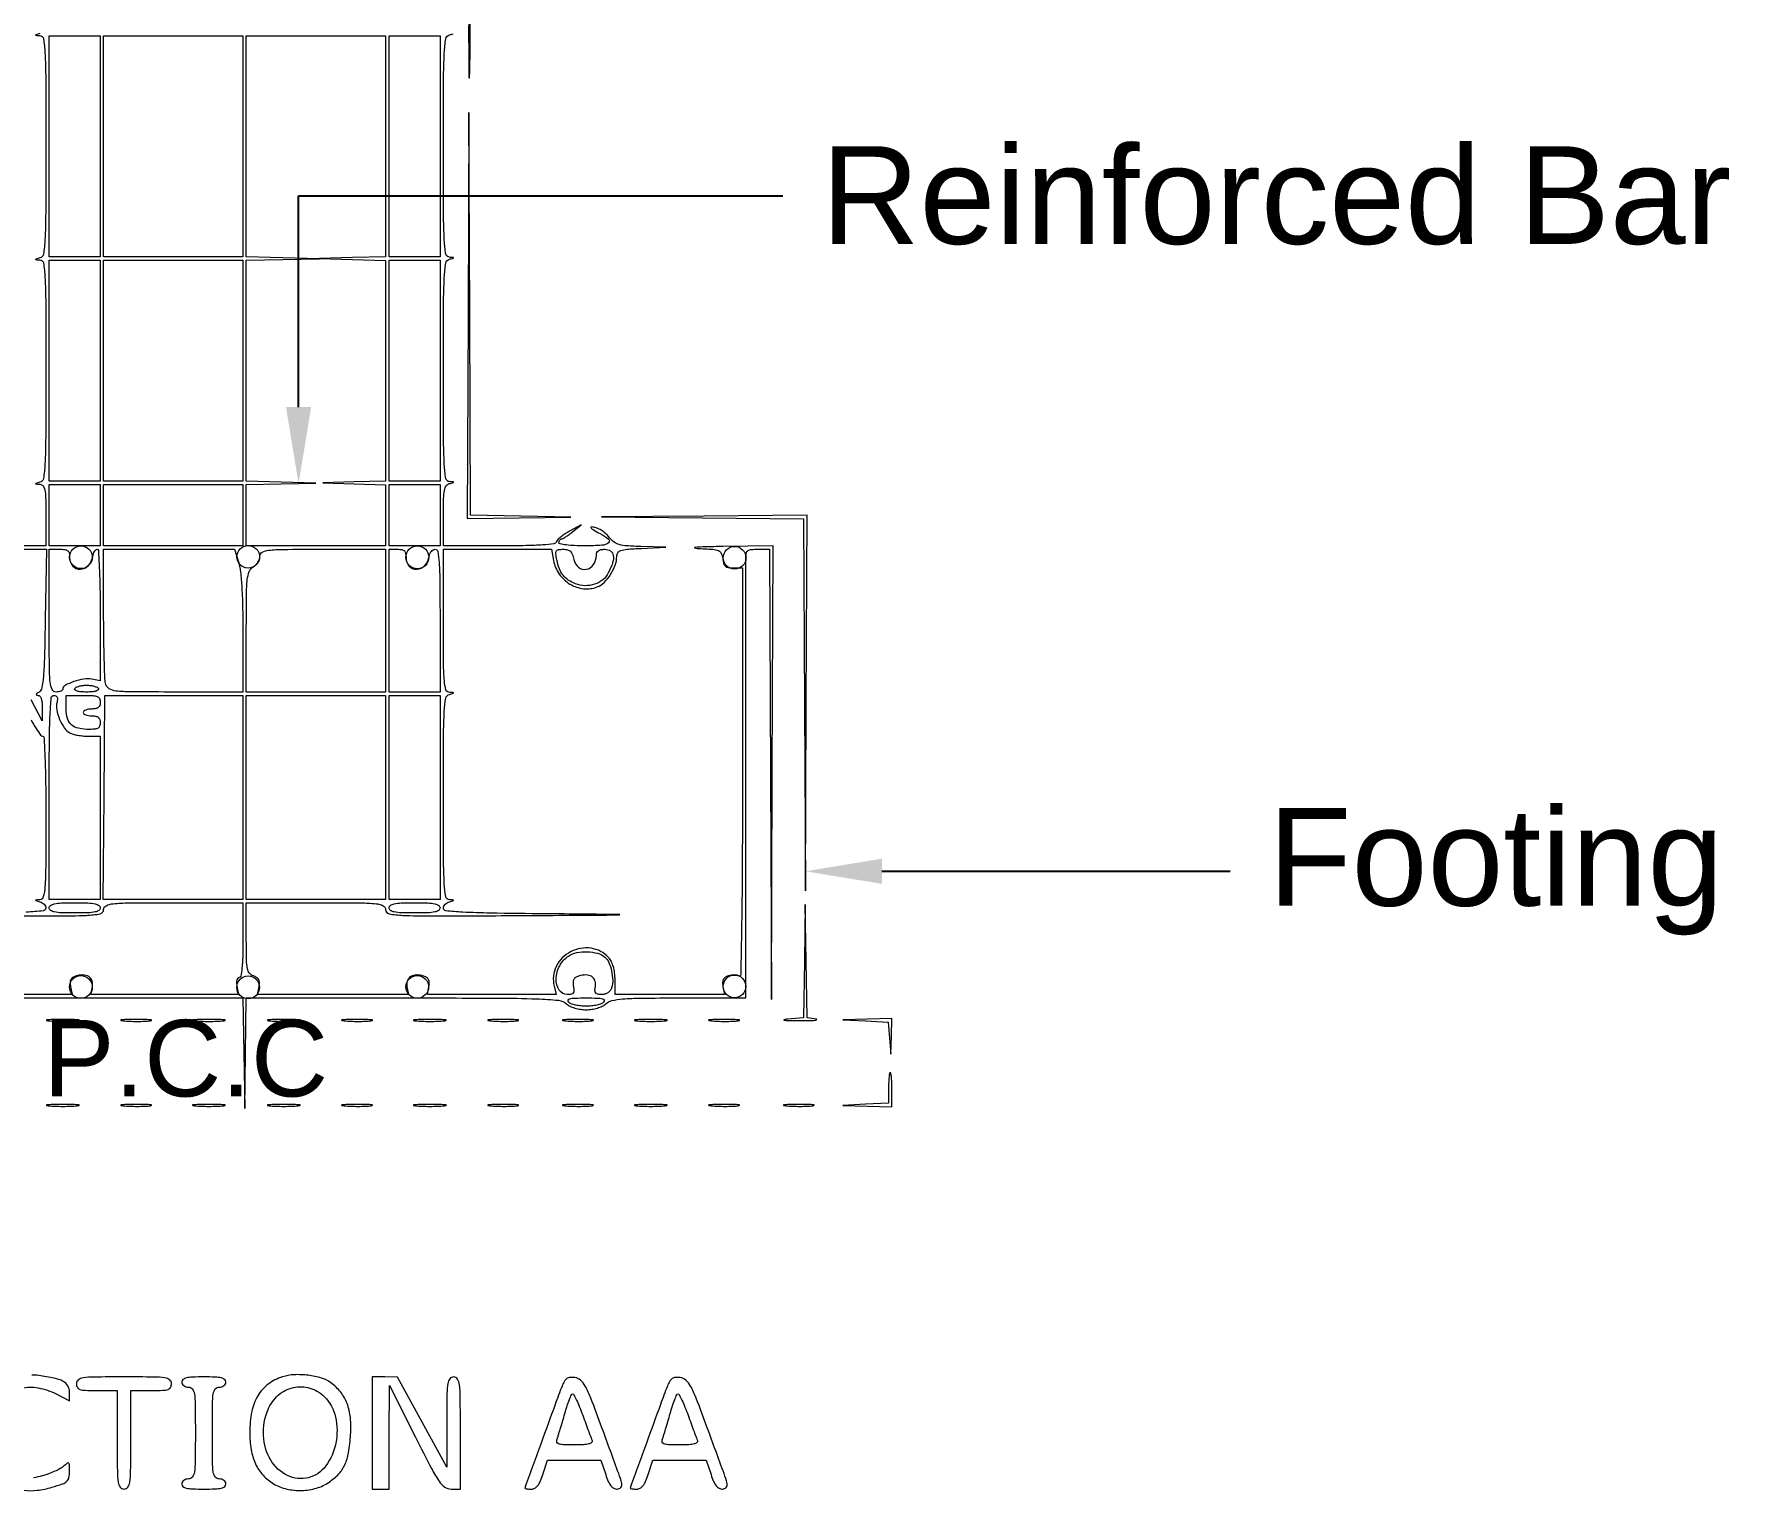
# Model space of a CAD drawing. Header units: metres. Extents: x 1521 to 1862, y -130 to 121.
# Drawn here: x 1571.151 to 1575.666, y -60.747 to -56.908 of the extents above; entities that cross this region are included whole.
import ezdxf
from ezdxf import colors
from ezdxf.entities.mleader import LeaderData, LeaderLine
from ezdxf.math import Vec2, Vec3

# ---------------------------------------------------------------- set-up
doc = ezdxf.new("R2010")
doc.units = ezdxf.units.M
doc.header["$MEASUREMENT"] = 0
doc.layers.add('A-WALL', color=250, linetype='Continuous', lineweight=30)
doc.styles.get("Standard").update_dxf_attribs({"font": 'arial.ttf'})

msp = doc.modelspace()

# ---------------------------------------------------------------- linework, layer by layer
at = {"layer": 'A-WALL', "lineweight": 5, "ltscale": 5}
for points in [[(1571.02894, -59.44826), (1571.70072, -59.44826), (1571.70342, -59.59386), (1571.70612, -59.73946), (1571.70812, -59.59386), (1571.71013, -59.44826), (1572.12382, -59.44826, -0.000802), (1572.37246, -59.44865, -0.008175), (1572.47559, -59.45067, -0.014684), (1572.53358, -59.45446, -0.161616), (1572.55462, -59.46373, 0.07239), (1572.56381, -59.4699, 0.038678), (1572.57659, -59.47485, 0.03625), (1572.59123, -59.47811, 0.036751), (1572.60613, -59.47921, 0.036751), (1572.62102, -59.47811, 0.03625), (1572.63566, -59.47485, 0.038678), (1572.64844, -59.4699, 0.07239), (1572.65764, -59.46373, -0.127876), (1572.67385, -59.45527, -0.036767), (1572.70205, -59.45091, -0.017536), (1572.75042, -59.44874, -0.002421), (1572.85112, -59.44826), (1573.0275, -59.44826), (1573.02724, -58.87706, -0.000022), (1573.02716, -58.65664, -0.000035), (1573.0271, -58.46772, -0.000007), (1573.02707, -58.3015, -0.001633), (1573.02712, -58.2857, -0.066191), (1573.02859, -58.27514, -0.184465), (1573.03295, -58.26923, -0.12114), (1573.04156, -58.26628, -0.022053), (1573.05854, -58.26554), (1573.08984, -58.26554), (1573.09221, -58.85914), (1573.09458, -59.45274), (1573.09675, -58.85466), (1573.09893, -58.25658), (1572.96677, -58.25836, 0.00251), (1572.91935, -58.25923, 0.012028), (1572.89235, -58.26052, 0.813543), (1572.89216, -58.26188, 0.072725), (1572.89901, -58.26322, -0.006166), (1572.94004, -58.26569, -0.078643), (1572.95501, -58.26918, -0.195799), (1572.96239, -58.27639, -0.074173), (1572.96621, -58.29056, 0.042268), (1572.96874, -58.30312, 0.143544), (1572.9732, -58.31009, 0.142388), (1572.98074, -58.31358, 0.041345), (1572.99365, -58.31446), (1573.01829, -58.31411), (1573.01829, -58.85483, -0.001067), (1573.01777, -59.09464, -0.003156), (1573.01603, -59.25932, -0.000684), (1573.01369, -59.38754, -0.580805), (1573.00925, -59.38997, 0.102861), (1573.00447, -59.38823, 0.039093), (1572.99736, -59.38776, 0.036658), (1572.98932, -59.38846, 0.037029), (1572.98149, -59.39032, 0.062681), (1572.97283, -59.39432, 0.131833), (1572.96781, -59.39969, 0.121266), (1572.96592, -59.40719, 0.048773), (1572.96689, -59.41778), (1572.971, -59.4393), (1572.82664, -59.4393), (1572.68229, -59.4393), (1572.68229, -59.39992, 0.028908), (1572.68123, -59.38161, 0.041972), (1572.67802, -59.36576, 0.048028), (1572.67272, -59.35246, 0.065144), (1572.66538, -59.34185, 0.17508), (1572.61906, -59.31723, 0.157171), (1572.56528, -59.32646, 0.158683), (1572.52735, -59.36523, 0.178245), (1572.52181, -59.4169), (1572.52743, -59.4393), (1572.35746, -59.4393), (1572.18749, -59.4393), (1572.1916, -59.41778, 0.04792), (1572.19258, -59.40737, 0.114853), (1572.19081, -59.39988, 0.130559), (1572.18611, -59.39452, 0.071147), (1572.17818, -59.39069, 0.076905), (1572.1588, -59.38769, 0.139213), (1572.14347, -59.39204, 0.172794), (1572.13479, -59.40287, 0.131317), (1572.13368, -59.41816), (1572.13772, -59.4393), (1571.93861, -59.4393), (1571.73949, -59.4393), (1571.7436, -59.41778, 0.048835), (1571.74457, -59.40718, 0.121682), (1571.74267, -59.39968, 0.131879), (1571.73763, -59.3943, 0.062161), (1571.72892, -59.39029, -0.146744), (1571.71856, -59.38322, -0.12409), (1571.71296, -59.37114, -0.042654), (1571.71059, -59.34789, -0.004074), (1571.71013, -59.29085), (1571.71013, -59.19738), (1571.89381, -59.19738, -0.001501), (1572.01155, -59.19773, -0.022816), (1572.05229, -59.19983, -0.086689), (1572.07098, -59.20501, -0.289626), (1572.07749, -59.2153, 0.359466), (1572.08657, -59.2263, 0.036251), (1572.12286, -59.2306, 0.012191), (1572.19716, -59.23217, 0.000705), (1572.42469, -59.23111, 0.000037), (1572.67584, -59.22957, 0.013568), (1572.69425, -59.22896, 0.96558), (1572.69424, -59.22832, 0.000078), (1572.50085, -59.2265, -0.001504), (1572.35346, -59.22469, -0.010151), (1572.28048, -59.2221, -0.011564), (1572.23636, -59.2186, -0.384609), (1572.22981, -59.21134, -0.113049), (1572.23098, -59.2062, -0.075683), (1572.23441, -59.2012, -0.070021), (1572.23949, -59.19711, -0.070898), (1572.24549, -59.19459, 0.001923), (1572.25602, -59.19179, 0.339035), (1572.25669, -59.19093, 0.392517), (1572.256, -59.1902, 0.002113), (1572.24549, -59.18945, -0.343642), (1572.23618, -59.18115, -0.030616), (1572.23219, -59.14788, -0.013402), (1572.23018, -59.08403, -0.001145), (1572.22981, -58.92027, -0.001184), (1572.23019, -58.75749, -0.0132), (1572.23221, -58.69263, -0.028718), (1572.23619, -58.65813, -0.293739), (1572.24549, -58.64803, 0.001923), (1572.25602, -58.64523, 0.339035), (1572.25669, -58.64437, 0.392517), (1572.256, -58.64364, 0.002113), (1572.24549, -58.64289, -0.313949), (1572.23656, -58.63575, -0.051321), (1572.23224, -58.61275, -0.018938), (1572.2302, -58.56714, -0.001736), (1572.22981, -58.4537), (1572.22981, -58.26554), (1572.37217, -58.26554), (1572.51453, -58.26554), (1572.52015, -58.29546, 0.10667), (1572.53503, -58.33087, 0.104541), (1572.56328, -58.35729, 0.107745), (1572.59905, -58.3695, 0.119976), (1572.63517, -58.36498, 0.104137), (1572.65348, -58.35322, 0.05592), (1572.67045, -58.33226, 0.055134), (1572.68268, -58.30751, 0.087387), (1572.68677, -58.28429, -0.149589), (1572.68973, -58.27462, -0.167355), (1572.69749, -58.26878, -0.05976), (1572.71392, -58.26554, -0.006813), (1572.75173, -58.26323), (1572.81669, -58.26014), (1572.75077, -58.25836, -0.009601), (1572.71338, -58.25663, -0.051758), (1572.69334, -58.25321, -0.090272), (1572.67992, -58.24669, -0.068083), (1572.66811, -58.23528, 0.037789), (1572.6603, -58.22676, 0.029951), (1572.65069, -58.21877, 0.030814), (1572.64083, -58.21242, 0.063694), (1572.63234, -58.209, 0.034644), (1572.62044, -58.20676, 0.652089), (1572.61901, -58.20919, 0.110374), (1572.62522, -58.21471, 0.010421), (1572.64334, -58.22431, -0.05337), (1572.66546, -58.23857, -0.481473), (1572.6654, -58.24855, -0.152967), (1572.64793, -58.2552, -0.015053), (1572.60239, -58.25658, -0.011361), (1572.57538, -58.25596, -0.021421), (1572.55367, -58.25404, -0.018249), (1572.53744, -58.25129, -0.355622), (1572.53445, -58.24762, -0.073041), (1572.53495, -58.24418, -0.085541), (1572.53642, -58.24123, -0.097289), (1572.5386, -58.23922, -0.130799), (1572.54117, -58.23846, 0.120972), (1572.54498, -58.2374, 0.014718), (1572.55249, -58.23289, 0.016764), (1572.56122, -58.22688, 0.013095), (1572.57029, -58.21979), (1572.59269, -58.20132), (1572.56257, -58.21775, 0.020489), (1572.55071, -58.22486, 0.023288), (1572.53999, -58.23264, 0.023328), (1572.5316, -58.24002, 0.106834), (1572.52801, -58.24538, -0.270192), (1572.52079, -58.25104, -0.015993), (1572.49205, -58.2541, -0.014756), (1572.44819, -58.25604, -0.003715), (1572.37669, -58.25658), (1572.22981, -58.25658), (1572.22981, -58.17659, -0.00584), (1572.23033, -58.13193, -0.040274), (1572.2326, -58.11013, -0.098998), (1572.23731, -58.09839, -0.186134), (1572.24549, -58.09251, 0.001923), (1572.25602, -58.08971, 0.339035), (1572.25669, -58.08885, 0.392517), (1572.256, -58.08812, 0.002113), (1572.24549, -58.08737, -0.348982), (1572.23609, -58.07883, -0.026959), (1572.23217, -58.0426, -0.012386), (1572.23018, -57.97364, -0.001045), (1572.22981, -57.79579, -0.001078), (1572.23019, -57.61892, -0.012215), (1572.2322, -57.54896, -0.025477), (1572.23611, -57.51152, -0.298449), (1572.24549, -57.50115, 0.001923), (1572.25602, -57.49835, 0.339035), (1572.25669, -57.49749, 0.392517), (1572.256, -57.49676, 0.002113), (1572.24549, -57.49601, -0.348982), (1572.23609, -57.48747, -0.026959), (1572.23217, -57.45124, -0.012386), (1572.23018, -57.38228, -0.001045), (1572.22981, -57.20443, -0.001078), (1572.23019, -57.02756, -0.012215), (1572.2322, -56.9576, -0.025477), (1572.23611, -56.92016, -0.298449), (1572.24549, -56.90979, 0.002274), (1572.25569, -56.90708, 0.324198)], [(1571.16581, -56.9064, 0.001923), (1571.15527, -56.9092, 0.339035), (1571.15461, -56.91006, 0.392517), (1571.15529, -56.91079, 0.002113), (1571.16581, -56.91154, -0.348982), (1571.1752, -56.92008, -0.026959), (1571.17912, -56.95631, -0.012386), (1571.18111, -57.02527, -0.001045), (1571.18149, -57.20312, -0.001078), (1571.1811, -57.37999, -0.012215), (1571.17909, -57.44995, -0.025477), (1571.17518, -57.48739, -0.298449), (1571.16581, -57.49776, 0.001923), (1571.15527, -57.50056, 0.339035), (1571.15461, -57.50142, 0.392517), (1571.15529, -57.50215, 0.002113), (1571.16581, -57.5029, -0.348982), (1571.1752, -57.51144, -0.026959), (1571.17912, -57.54767, -0.012386), (1571.18111, -57.61663, -0.001045), (1571.18149, -57.79448, -0.001078), (1571.1811, -57.97135, -0.012215), (1571.17909, -58.04131, -0.025477), (1571.17518, -58.07875, -0.298449), (1571.16581, -58.08912, 0.001923), (1571.15527, -58.09192, 0.339035), (1571.15461, -58.09278, 0.392517), (1571.15529, -58.09351, 0.002113), (1571.16581, -58.09426, -0.212628), (1571.17402, -58.09859, -0.119796), (1571.17878, -58.10902, -0.042179), (1571.181, -58.13003, -0.005262), (1571.18149, -58.17594), (1571.18149, -58.25658), (1570.74245, -58.25658)], [(1571.02087, -58.26554), (1571.18281, -58.26554), (1571.17991, -58.44955, -0.002509), (1571.17785, -58.54827, -0.014722), (1571.17499, -58.60004, -0.022686), (1571.17093, -58.6311, -0.211139), (1571.16357, -58.64206, 0.02109), (1571.15802, -58.6459, 0.168873), (1571.15631, -58.64844, 0.4086), (1571.15726, -58.65009, 0.065386), (1571.16133, -58.65068, -0.230652), (1571.16597, -58.65301, -0.08664), (1571.16942, -58.65966, -0.055716), (1571.17151, -58.67022, -0.024874), (1571.17199, -58.68442), (1571.17145, -58.71802), (1571.14319, -58.66202, 0.01245)], [(1571.14253, -58.71551, 0.014503), (1571.15595, -58.73794, 0.008884), (1571.16782, -58.75581, 0.246536), (1571.17263, -58.75834, -0.39909), (1571.17669, -58.76219, -0.002693), (1571.17915, -58.81499, -0.007288), (1571.18094, -58.88221, -0.002997), (1571.18149, -58.97338, -0.00148), (1571.1811, -59.10373, -0.016631), (1571.17907, -59.15547, -0.042637), (1571.17488, -59.18186, -0.326326), (1571.16581, -59.18945, 0.002113), (1571.15529, -59.1902, 0.392517), (1571.15461, -59.19093, 0.339035), (1571.15527, -59.19179, 0.001923), (1571.16581, -59.19459, -0.070909), (1571.1718, -59.19711, -0.070025), (1571.17688, -59.2012, -0.075684), (1571.18031, -59.2062, -0.113034), (1571.18149, -59.21134, -0.385233), (1571.1749, -59.21862, -0.011248), (1571.13003, -59.2221, -0.009992)], [(1570.98213, -59.23111, 0.000695), (1571.21265, -59.23217, 0.012037), (1571.28787, -59.2306, 0.03551), (1571.32468, -59.22631, 0.360468), (1571.33381, -59.2153, -0.289626), (1571.34031, -59.20501, -0.086689), (1571.35901, -59.19983, -0.022816), (1571.39974, -59.19773, -0.001501), (1571.51749, -59.19738), (1571.70117, -59.19738), (1571.70117, -59.29594, -0.006338), (1571.70061, -59.34007, -0.018954), (1571.6987, -59.37019, -0.019555), (1571.69581, -59.39061, -0.362601), (1571.69116, -59.3945, 0.222095), (1571.68753, -59.39619, 0.112088), (1571.68517, -59.40079, 0.072403), (1571.68441, -59.40795, 0.037491), (1571.68544, -59.4169), (1571.68972, -59.4393), (1571.49509, -59.4393), (1571.30045, -59.4393), (1571.30449, -59.41816, 0.131317), (1571.30338, -59.40287, 0.172794), (1571.2947, -59.39204, 0.139213), (1571.27937, -59.38769, 0.076905), (1571.25999, -59.39069, 0.071147), (1571.25206, -59.39452, 0.130559), (1571.24736, -59.39988, 0.114853), (1571.2456, -59.40737, 0.04792), (1571.24657, -59.41778), (1571.25068, -59.4393), (1571.05157, -59.4393)], [(1571.11704, -60.47694, -0.103332), (1571.16127, -60.47601, -0.071847), (1571.20872, -60.49217), (1571.24421, -60.51027), (1571.24421, -60.48747, 0.135802), (1571.23961, -60.47088, 0.134822), (1571.22714, -60.45895, 0.073193), (1571.20357, -60.45038, 0.017924), (1571.16275, -60.44351, 0.030497), (1571.14422, -60.44222, 0.02666)], [(1571.12382, -60.74608, 0.059831), (1571.15894, -60.74609, 0.04239), (1571.19757, -60.7381, 0.012738), (1571.22538, -60.72907, 0.098015), (1571.23711, -60.72211, 0.160587), (1571.24254, -60.71268, 0.050907), (1571.24421, -60.69633, 0.008757), (1571.2439, -60.67901, 0.208953), (1571.24184, -60.67472, 0.356192), (1571.23809, -60.67462, 0.019666), (1571.22841, -60.68271, -0.059509), (1571.21962, -60.68894, -0.019507), (1571.20536, -60.69598, -0.019123), (1571.18877, -60.70264, -0.020494), (1571.17211, -60.70783, -0.019879), (1571.14898, -60.71305, -0.06137)]]:
    msp.add_lwpolyline(points, format="xyb", dxfattribs=at)
for points in [[(1572.29637, -56.9081, 0.001136), (1572.29654, -56.98196, 0.005961), (1572.29721, -57.02256, 0.928931), (1572.29818, -57.02261, 0.023005), (1572.29922, -57.00839, 0.004177), (1572.30011, -56.96061, 0.002552), (1572.30039, -56.90422, 0.002557), (1572.3001, -56.84834, 0.00454), (1572.29921, -56.80231, 0.035335), (1572.29818, -56.79194, 0.90624), (1572.2972, -56.79201, 0.005568), (1572.29653, -56.83415, 0.001161)], [(1571.24421, -58.28822, 0.184951), (1571.25253, -58.30996, 0.227675), (1571.27239, -58.31816, 0.192094), (1571.294, -58.3081, 0.15313), (1571.30531, -58.28478, -0.040145), (1571.30702, -58.27741, -0.054773), (1571.30978, -58.27119, -0.06764), (1571.31311, -58.26692, -0.195845), (1571.31651, -58.26554, -0.397046), (1571.32006, -58.26888, -0.002736), (1571.3225, -58.31439, -0.00792), (1571.32428, -58.36973, -0.004085), (1571.32485, -58.43901), (1571.32485, -58.61249), (1571.30238, -58.60819, 0.088395), (1571.28158, -58.60793, 0.040768), (1571.25523, -58.61453, 0.037233), (1571.23219, -58.6243, 0.280847), (1571.22629, -58.63398, -0.211547), (1571.22495, -58.63699, -0.080913), (1571.22102, -58.63954, -0.061586), (1571.21523, -58.64128, -0.042005), (1571.20837, -58.64186, -0.292848), (1571.19806, -58.63525, -0.084277), (1571.1929, -58.6161, -0.022284), (1571.1908, -58.57443, -0.001458), (1571.19045, -58.4537), (1571.19045, -58.26554), (1571.21733, -58.26554, -0.030112), (1571.23183, -58.26641, -0.146144), (1571.23931, -58.26967, -0.172948), (1571.24309, -58.27615, -0.046258)], [(1571.69002, -58.30123, -0.05074), (1571.69483, -58.3248, -0.010148), (1571.69824, -58.36762, -0.009449), (1571.70045, -58.42264, -0.005338), (1571.70117, -58.48939), (1571.70117, -58.64186), (1571.52301, -58.64186, -0.001485), (1571.40511, -58.6415, -0.025868), (1571.3668, -58.63929, -0.100996), (1571.34857, -58.63344, -0.201916), (1571.33945, -58.6217, -0.05567), (1571.3373, -58.60751, -0.002508), (1571.3356, -58.55811, -0.00418), (1571.33437, -58.49936, -0.002977), (1571.33393, -58.43354), (1571.33381, -58.26554), (1571.50634, -58.26554), (1571.67888, -58.26554)], [(1572.07749, -58.4537), (1572.07749, -58.64186), (1571.89381, -58.64186), (1571.71013, -58.64186), (1571.71013, -58.48273, -0.00217), (1571.71055, -58.38462, -0.024042), (1571.71278, -58.34548, -0.068017), (1571.7179, -58.32459, -0.160372), (1571.72805, -58.31241, 0.063621), (1571.7349, -58.30681, 0.051408), (1571.7407, -58.29927, 0.053089), (1571.74465, -58.29103, 0.085407), (1571.74597, -58.28338, -0.276909), (1571.75205, -58.27324, -0.096043), (1571.76901, -58.26802, -0.025103), (1571.80613, -58.2659, -0.001711), (1571.91173, -58.26554), (1572.07749, -58.26554)], [(1572.13125, -58.28822, 0.184951), (1572.13957, -58.30996, 0.227675), (1572.15943, -58.31816, 0.192094), (1572.18104, -58.3081, 0.15313), (1572.19235, -58.28478, -0.062178), (1572.1944, -58.27742, -0.072022), (1572.19814, -58.27119, -0.08341), (1572.20292, -58.26699, -0.139456), (1572.20803, -58.26554, -0.367642), (1572.2151, -58.27154, -0.023396), (1572.21845, -58.30066, -0.014816), (1572.2204, -58.35129, -0.002188), (1572.22085, -58.4537), (1572.22085, -58.64186), (1572.15365, -58.64186), (1572.08645, -58.64186), (1572.08645, -58.4537), (1572.08645, -58.26554), (1572.10885, -58.26554, -0.045625), (1572.12025, -58.26658, -0.153505), (1572.12679, -58.27004, -0.151722), (1572.13022, -58.27666, -0.044245)], [(1572.57342, -58.29242, 0.170052), (1572.58555, -58.31292, 0.223139), (1572.6063, -58.31845, 0.201059), (1572.6255, -58.306, 0.15078), (1572.63301, -58.28166, -0.095825), (1572.6344, -58.27443, -0.142106), (1572.63836, -58.26939, -0.111138), (1572.64523, -58.26646, -0.045353), (1572.65541, -58.26554, -0.149701), (1572.67035, -58.27011, -0.210893), (1572.67766, -58.28175, -0.118218), (1572.6759, -58.30115, -0.037913), (1572.66452, -58.32795, -0.101396), (1572.64973, -58.34627, -0.092924), (1572.62848, -58.35799, -0.088687), (1572.60354, -58.36155, -0.082238), (1572.57819, -58.35644, -0.054889), (1572.55912, -58.34668, -0.080519), (1572.54528, -58.33395, -0.075347), (1572.53557, -58.31684, -0.042161), (1572.5289, -58.2938, -0.018681), (1572.52622, -58.27719, -0.165883), (1572.52771, -58.27004, -0.225607), (1572.53301, -58.26647, -0.037107), (1572.54565, -58.26554, -0.058548), (1572.55706, -58.26688, -0.134574), (1572.56458, -58.271, -0.114971), (1572.56967, -58.27888, -0.036647)], [(1571.21095, -58.6688, 0.112203), (1571.2103, -58.6888, 0.051433), (1571.2179, -58.71391, 0.051517), (1571.23038, -58.73678, 0.119767), (1571.24485, -58.74972, 0.05725), (1571.25322, -58.75303, 0.021301), (1571.2656, -58.7558, 0.020779), (1571.27948, -58.7577, 0.023592), (1571.2929, -58.75834), (1571.32485, -58.75834), (1571.32485, -58.97338), (1571.32485, -59.18842), (1571.25765, -59.18842), (1571.19045, -59.18842), (1571.19045, -58.91962, -0.001494), (1571.19088, -58.77303, -0.010218), (1571.19279, -58.70084, -0.011846), (1571.19586, -58.65735, -0.386877), (1571.20305, -58.65082, -0.121321), (1571.20809, -58.65206, -0.170111), (1571.21122, -58.65542, -0.120461), (1571.21221, -58.66102, -0.047567)], [(1571.32485, -58.66874, -0.07578), (1571.32357, -58.67712, -0.149477), (1571.31981, -58.68262, -0.124434), (1571.31304, -58.6857, -0.044917), (1571.30245, -58.68666, 0.038131), (1571.29387, -58.68731, 0.057076), (1571.28663, -58.68929, 0.074992), (1571.28168, -58.69218, 0.226478), (1571.28005, -58.69562, 0.226478), (1571.28168, -58.69905, 0.074992), (1571.28663, -58.70194, 0.057076), (1571.29387, -58.70392, 0.038131), (1571.30245, -58.70458, -0.044917), (1571.31304, -58.70553, -0.124434), (1571.31981, -58.70861, -0.149477), (1571.32357, -58.71412, -0.07578), (1571.32485, -58.7225, -0.082016), (1571.3234, -58.73127, -0.167908), (1571.31917, -58.73671, -0.115658), (1571.3112, -58.7396, -0.029372), (1571.29738, -58.74042, -0.048302), (1571.2678, -58.73755, -0.131533), (1571.24906, -58.72839, -0.147788), (1571.23869, -58.71188, -0.067027), (1571.23525, -58.68634), (1571.23525, -58.65082), (1571.28005, -58.65082, -0.011557), (1571.30522, -58.6514, -0.083766), (1571.31701, -58.65395, -0.189791), (1571.32275, -58.65936, -0.110458)], [(1571.32037, -58.6329, -0.372961), (1571.31978, -58.63651, -0.104919), (1571.31431, -58.63941, -0.050431), (1571.30384, -58.64129, -0.019189), (1571.28901, -58.64186, -0.019189), (1571.27417, -58.64129, -0.050431), (1571.2637, -58.63941, -0.104919), (1571.25823, -58.63651, -0.372961), (1571.25765, -58.6329, -0.144823), (1571.26151, -58.62944, -0.04093), (1571.26914, -58.62657, -0.037579), (1571.27871, -58.6246, -0.032024), (1571.28901, -58.62394, -0.032024), (1571.2993, -58.6246, -0.037579), (1571.30887, -58.62657, -0.04093), (1571.3165, -58.62944, -0.144823)], [(1571.32485, -59.21082, -0.250296), (1571.3213, -59.21746, -0.098409), (1571.31141, -59.22157, -0.041714), (1571.29261, -59.22372, -0.007659), (1571.25765, -59.22426, -0.007659), (1571.22268, -59.22372, -0.041714), (1571.20389, -59.22157, -0.098409), (1571.19399, -59.21746, -0.250296), (1571.19045, -59.21082, -0.250296), (1571.19399, -59.20417, -0.098409), (1571.20389, -59.20006, -0.041714), (1571.22268, -59.19791, -0.007659), (1571.25765, -59.19738, -0.007659), (1571.29261, -59.19791, -0.041714), (1571.31141, -59.20006, -0.098409), (1571.3213, -59.20417, -0.250296)], [(1572.22085, -59.21082, -0.250296), (1572.2173, -59.21746, -0.098409), (1572.20741, -59.22157, -0.041714), (1572.18861, -59.22372, -0.007659), (1572.15365, -59.22426, -0.007659), (1572.11868, -59.22372, -0.041714), (1572.09989, -59.22157, -0.098409), (1572.08999, -59.21746, -0.250296), (1572.08645, -59.21082, -0.250296), (1572.08999, -59.20417, -0.098409), (1572.09989, -59.20006, -0.041714), (1572.11868, -59.19791, -0.007659), (1572.15365, -59.19738, -0.007659), (1572.18861, -59.19791, -0.041714), (1572.20741, -59.20006, -0.098409), (1572.2173, -59.20417, -0.250296)], [(1573.18157, -59.35144), (1573.17957, -59.50103), (1573.13701, -59.50439, 0.029185), (1573.12764, -59.50568, 0.851835), (1573.12768, -59.50685, 0.026451), (1573.14009, -59.50773, 0.003596), (1573.16613, -59.50802, 0.004575), (1573.19218, -59.50788, 0.014542), (1573.20957, -59.50712, 0.110969), (1573.21362, -59.5059, 0.71242), (1573.21338, -59.50458), (1573.18895, -59.50087), (1573.18627, -59.35136), (1573.18358, -59.20186)], [(1572.65563, -59.34092, -0.118686), (1572.66585, -59.35459, -0.046971), (1572.67309, -59.37708, -0.046642), (1572.67614, -59.4014, -0.084876), (1572.67339, -59.42117, -0.080373), (1572.66959, -59.42869, -0.085062), (1572.66368, -59.43445, -0.082205), (1572.65601, -59.43806, -0.068895), (1572.64708, -59.4393, -0.0437), (1572.63661, -59.43838, -0.185279), (1572.63131, -59.43519, -0.176058), (1572.62934, -59.42916, -0.038793), (1572.63057, -59.41816, 0.131317), (1572.62946, -59.40287, 0.172794), (1572.62078, -59.39204, 0.139213), (1572.60545, -59.38769, 0.076905), (1572.58607, -59.39069, 0.071147), (1572.57814, -59.39452, 0.130559), (1572.57344, -59.39988, 0.114853), (1572.57168, -59.40737, 0.04792), (1572.57265, -59.41778, -0.036909), (1572.57394, -59.429, -0.172391), (1572.57205, -59.43512, -0.188871), (1572.56685, -59.43835, -0.045674), (1572.55657, -59.4393, -0.256571), (1572.53515, -59.42753, -0.15015), (1572.52718, -59.39852, -0.11265), (1572.53634, -59.36326, -0.131576), (1572.55962, -59.33779, -0.091282), (1572.58167, -59.32881, -0.059401), (1572.60914, -59.32644, -0.060236), (1572.63587, -59.33056, -0.10525)], [(1572.65247, -59.45925, -0.107056), (1572.64589, -59.46349, -0.031472), (1572.63432, -59.46702, -0.030032), (1572.62047, -59.46944, -0.028222), (1572.60613, -59.47025, -0.028222), (1572.59179, -59.46944, -0.030032), (1572.57793, -59.46702, -0.031472), (1572.56636, -59.46349, -0.107056), (1572.55978, -59.45925, -0.288332), (1572.55862, -59.45417, -0.255441), (1572.5627, -59.4505, -0.051311), (1572.57665, -59.44867, -0.006971), (1572.60613, -59.44826, -0.006971), (1572.6356, -59.44867, -0.051311), (1572.64955, -59.4505, -0.255441), (1572.65363, -59.45417, -0.288332)], [(1571.18821, -59.50858, 0.014123), (1571.20554, -59.50964, 0.008335), (1571.22629, -59.50999, 0.008335), (1571.24703, -59.50964, 0.014123), (1571.26437, -59.50858, 0.084525), (1571.26909, -59.50733, 0.76997), (1571.26889, -59.50615, 0.018707), (1571.25359, -59.50535, 0.003751), (1571.22629, -59.50515, 0.003751), (1571.19898, -59.50535, 0.018707), (1571.18368, -59.50615, 0.76997), (1571.18348, -59.50733, 0.084525)], [(1571.38556, -59.50859, 0.013671), (1571.40266, -59.50965, 0.00893), (1571.42242, -59.50999, 0.008983), (1571.44172, -59.50963, 0.016947), (1571.45724, -59.50853, 0.153636), (1571.46014, -59.50727, 0.661512), (1571.45975, -59.50607, 0.018464), (1571.44467, -59.50528, 0.004138), (1571.41893, -59.50509, 0.003921), (1571.39326, -59.50531, 0.022011), (1571.37956, -59.50614, 0.807686), (1571.37943, -59.50732, 0.057523)], [(1571.57349, -59.50858, 0.014123), (1571.59082, -59.50964, 0.008335), (1571.61157, -59.50999, 0.008335), (1571.63231, -59.50964, 0.014123), (1571.64965, -59.50858, 0.084525), (1571.65437, -59.50733, 0.76997), (1571.65417, -59.50615, 0.018707), (1571.63887, -59.50535, 0.003751), (1571.61157, -59.50515, 0.003751), (1571.58426, -59.50535, 0.018707), (1571.56896, -59.50615, 0.76997), (1571.56876, -59.50733, 0.084525)], [(1571.77061, -59.50858, 0.014123), (1571.78794, -59.50964, 0.008335), (1571.80869, -59.50999, 0.008335), (1571.82943, -59.50964, 0.014123), (1571.84677, -59.50858, 0.084525), (1571.85149, -59.50733, 0.76997), (1571.85129, -59.50615, 0.018707), (1571.83599, -59.50535, 0.003751), (1571.80869, -59.50515, 0.003751), (1571.78138, -59.50535, 0.018707), (1571.76608, -59.50615, 0.76997), (1571.76588, -59.50733, 0.084525)], [(1571.96796, -59.50859, 0.013671), (1571.98506, -59.50965, 0.00893), (1572.00482, -59.50999, 0.008983), (1572.02412, -59.50963, 0.016947), (1572.03964, -59.50853, 0.153636), (1572.04254, -59.50727, 0.661512), (1572.04215, -59.50607, 0.018464), (1572.02707, -59.50528, 0.004138), (1572.00133, -59.50509, 0.003921), (1571.97566, -59.50531, 0.022011), (1571.96196, -59.50614, 0.807686), (1571.96183, -59.50732, 0.057523)], [(1572.15589, -59.50858, 0.014123), (1572.17322, -59.50964, 0.008335), (1572.19397, -59.50999, 0.008335), (1572.21471, -59.50964, 0.014123), (1572.23205, -59.50858, 0.084525), (1572.23677, -59.50733, 0.76997), (1572.23657, -59.50615, 0.018707), (1572.22127, -59.50535, 0.003751), (1572.19397, -59.50515, 0.003751), (1572.16666, -59.50535, 0.018707), (1572.15136, -59.50615, 0.76997), (1572.15116, -59.50733, 0.084525)], [(1572.35324, -59.50859, 0.013671), (1572.37034, -59.50965, 0.00893), (1572.3901, -59.50999, 0.008983), (1572.4094, -59.50963, 0.016947), (1572.42492, -59.50853, 0.153636), (1572.42782, -59.50727, 0.661512), (1572.42743, -59.50607, 0.018464), (1572.41235, -59.50528, 0.004138), (1572.38661, -59.50509, 0.003921), (1572.36094, -59.50531, 0.022011), (1572.34724, -59.50614, 0.807686), (1572.34711, -59.50732, 0.057523)], [(1572.55036, -59.50859, 0.013671), (1572.56746, -59.50965, 0.00893), (1572.58722, -59.50999, 0.008983), (1572.60652, -59.50963, 0.016947), (1572.62204, -59.50853, 0.153636), (1572.62494, -59.50727, 0.661512), (1572.62455, -59.50607, 0.018464), (1572.60947, -59.50528, 0.004138), (1572.58373, -59.50509, 0.003921), (1572.55806, -59.50531, 0.022011), (1572.54436, -59.50614, 0.807686), (1572.54423, -59.50732, 0.057523)], [(1572.73829, -59.50858, 0.014123), (1572.75562, -59.50964, 0.008335), (1572.77637, -59.50999, 0.008335), (1572.79711, -59.50964, 0.014123), (1572.81445, -59.50858, 0.084525), (1572.81917, -59.50733, 0.76997), (1572.81897, -59.50615, 0.018707), (1572.80367, -59.50535, 0.003751), (1572.77637, -59.50515, 0.003751), (1572.74906, -59.50535, 0.018707), (1572.73376, -59.50615, 0.76997), (1572.73356, -59.50733, 0.084525)], [(1572.93564, -59.50859, 0.013671), (1572.95274, -59.50965, 0.00893), (1572.9725, -59.50999, 0.008983), (1572.9918, -59.50963, 0.016947), (1573.00732, -59.50853, 0.153636), (1573.01022, -59.50727, 0.661512), (1573.00983, -59.50607, 0.018464), (1572.99475, -59.50528, 0.004138), (1572.96901, -59.50509, 0.003921), (1572.94334, -59.50531, 0.022011), (1572.92964, -59.50614, 0.807686), (1572.92951, -59.50732, 0.057523)], [(1573.40357, -59.68529), (1573.40357, -59.7252), (1573.34309, -59.72833), (1573.28261, -59.73147), (1573.34757, -59.73322), (1573.41253, -59.73498), (1573.41253, -59.69018, 0.009382), (1573.4122, -59.673, 0.015537), (1573.41121, -59.65854, 0.009304), (1573.40983, -59.64693, 0.374666), (1573.40805, -59.64538, 0.368667), (1573.40627, -59.64689, 0.011547), (1573.40488, -59.6571, 0.017414), (1573.40389, -59.66998, 0.010534)], [(1571.18821, -59.73258, 0.014123), (1571.20554, -59.73364, 0.008335), (1571.22629, -59.73399, 0.008335), (1571.24703, -59.73364, 0.014123), (1571.26437, -59.73258, 0.084525), (1571.26909, -59.73133, 0.76997), (1571.26889, -59.73015, 0.018707), (1571.25359, -59.72935, 0.003751), (1571.22629, -59.72915, 0.003751), (1571.19898, -59.72935, 0.018707), (1571.18368, -59.73015, 0.76997), (1571.18348, -59.73133, 0.084525)], [(1571.38556, -59.73259, 0.013671), (1571.40266, -59.73365, 0.00893), (1571.42242, -59.73399, 0.008983), (1571.44172, -59.73363, 0.016947), (1571.45724, -59.73253, 0.153636), (1571.46014, -59.73127, 0.661512), (1571.45975, -59.73007, 0.018464), (1571.44467, -59.72928, 0.004138), (1571.41893, -59.72909, 0.003921), (1571.39326, -59.72931, 0.022011), (1571.37956, -59.73014, 0.807686), (1571.37943, -59.73132, 0.057523)], [(1571.57349, -59.73258, 0.014123), (1571.59082, -59.73364, 0.008335), (1571.61157, -59.73399, 0.008335), (1571.63231, -59.73364, 0.014123), (1571.64965, -59.73258, 0.084525), (1571.65437, -59.73133, 0.76997), (1571.65417, -59.73015, 0.018707), (1571.63887, -59.72935, 0.003751), (1571.61157, -59.72915, 0.003751), (1571.58426, -59.72935, 0.018707), (1571.56896, -59.73015, 0.76997), (1571.56876, -59.73133, 0.084525)], [(1571.77061, -59.73258, 0.014123), (1571.78794, -59.73364, 0.008335), (1571.80869, -59.73399, 0.008335), (1571.82943, -59.73364, 0.014123), (1571.84677, -59.73258, 0.084525), (1571.85149, -59.73133, 0.76997), (1571.85129, -59.73015, 0.018707), (1571.83599, -59.72935, 0.003751), (1571.80869, -59.72915, 0.003751), (1571.78138, -59.72935, 0.018707), (1571.76608, -59.73015, 0.76997), (1571.76588, -59.73133, 0.084525)], [(1571.96796, -59.73259, 0.013671), (1571.98506, -59.73365, 0.00893), (1572.00482, -59.73399, 0.008983), (1572.02412, -59.73363, 0.016947), (1572.03964, -59.73253, 0.153636), (1572.04254, -59.73127, 0.661512), (1572.04215, -59.73007, 0.018464), (1572.02707, -59.72928, 0.004138), (1572.00133, -59.72909, 0.003921), (1571.97566, -59.72931, 0.022011), (1571.96196, -59.73014, 0.807686), (1571.96183, -59.73132, 0.057523)], [(1572.15589, -59.73258, 0.014123), (1572.17322, -59.73364, 0.008335), (1572.19397, -59.73399, 0.008335), (1572.21471, -59.73364, 0.014123), (1572.23205, -59.73258, 0.084525), (1572.23677, -59.73133, 0.76997), (1572.23657, -59.73015, 0.018707), (1572.22127, -59.72935, 0.003751), (1572.19397, -59.72915, 0.003751), (1572.16666, -59.72935, 0.018707), (1572.15136, -59.73015, 0.76997), (1572.15116, -59.73133, 0.084525)], [(1572.35324, -59.73259, 0.013671), (1572.37034, -59.73365, 0.00893), (1572.3901, -59.73399, 0.008983), (1572.4094, -59.73363, 0.016947), (1572.42492, -59.73253, 0.153636), (1572.42782, -59.73127, 0.661512), (1572.42743, -59.73007, 0.018464), (1572.41235, -59.72928, 0.004138), (1572.38661, -59.72909, 0.003921), (1572.36094, -59.72931, 0.022011), (1572.34724, -59.73014, 0.807686), (1572.34711, -59.73132, 0.057523)], [(1572.55036, -59.73259, 0.013671), (1572.56746, -59.73365, 0.00893), (1572.58722, -59.73399, 0.008983), (1572.60652, -59.73363, 0.016947), (1572.62204, -59.73253, 0.153636), (1572.62494, -59.73127, 0.661512), (1572.62455, -59.73007, 0.018464), (1572.60947, -59.72928, 0.004138), (1572.58373, -59.72909, 0.003921), (1572.55806, -59.72931, 0.022011), (1572.54436, -59.73014, 0.807686), (1572.54423, -59.73132, 0.057523)], [(1572.73829, -59.73258, 0.014123), (1572.75562, -59.73364, 0.008335), (1572.77637, -59.73399, 0.008335), (1572.79711, -59.73364, 0.014123), (1572.81445, -59.73258, 0.084525), (1572.81917, -59.73133, 0.76997), (1572.81897, -59.73015, 0.018707), (1572.80367, -59.72935, 0.003751), (1572.77637, -59.72915, 0.003751), (1572.74906, -59.72935, 0.018707), (1572.73376, -59.73015, 0.76997), (1572.73356, -59.73133, 0.084525)], [(1572.93564, -59.73259, 0.013671), (1572.95274, -59.73365, 0.00893), (1572.9725, -59.73399, 0.008983), (1572.9918, -59.73363, 0.016947), (1573.00732, -59.73253, 0.153636), (1573.01022, -59.73127, 0.661512), (1573.00983, -59.73007, 0.018464), (1572.99475, -59.72928, 0.004138), (1572.96901, -59.72909, 0.003921), (1572.94334, -59.72931, 0.022011), (1572.92964, -59.73014, 0.807686), (1572.92951, -59.73132, 0.057523)], [(1573.13276, -59.73259, 0.013671), (1573.14986, -59.73365, 0.00893), (1573.16962, -59.73399, 0.008983), (1573.18892, -59.73363, 0.016947), (1573.20444, -59.73253, 0.153636), (1573.20734, -59.73127, 0.661512), (1573.20695, -59.73007, 0.018464), (1573.19187, -59.72928, 0.004138), (1573.16613, -59.72909, 0.003921), (1573.14046, -59.72931, 0.022011), (1573.12676, -59.73014, 0.807686), (1573.12663, -59.73132, 0.057523)], [(1571.26213, -60.46511, 0.12648), (1571.26457, -60.47461, 0.188641), (1571.27109, -60.48004, 0.072107), (1571.28478, -60.4825, 0.008455), (1571.31589, -60.48303), (1571.36965, -60.48303), (1571.36965, -60.61295, 0.002322), (1571.37003, -60.6948, 0.031956), (1571.37219, -60.72439, 0.123223), (1571.37758, -60.73777, 0.240299), (1571.38757, -60.74287, 0.240299), (1571.39755, -60.73777, 0.123223), (1571.40294, -60.72439, 0.031956), (1571.40511, -60.6948, 0.002322), (1571.40549, -60.61295), (1571.40549, -60.48303), (1571.45925, -60.48303, 0.008455), (1571.49035, -60.4825, 0.072107), (1571.50405, -60.48004, 0.188641), (1571.51056, -60.47461, 0.12648), (1571.51301, -60.46511, 0.235138), (1571.50804, -60.45514, 0.126958), (1571.49509, -60.44975, 0.033055), (1571.46643, -60.44757, 0.002431), (1571.38757, -60.44719, 0.002431), (1571.3087, -60.44757, 0.033055), (1571.28005, -60.44975, 0.126958), (1571.26709, -60.45514, 0.235138)], [(1571.53989, -60.46063, 0.130775), (1571.54126, -60.46579, 0.10214), (1571.54511, -60.47015, 0.08892), (1571.55091, -60.47307, 0.072314), (1571.55781, -60.47407, -0.22979), (1571.56775, -60.47889, -0.130799), (1571.57315, -60.49143, -0.034233), (1571.57534, -60.51915, -0.00255), (1571.57573, -60.59503, -0.00255), (1571.57534, -60.6709, -0.034233), (1571.57315, -60.69863, -0.130799), (1571.56775, -60.71116, -0.22979), (1571.55781, -60.71599, 0.072314), (1571.55091, -60.71699, 0.08892), (1571.54511, -60.71991, 0.10214), (1571.54126, -60.72427, 0.130775), (1571.53989, -60.72943, 0.232029), (1571.54309, -60.73597, 0.108427), (1571.55183, -60.74011, 0.047315), (1571.56834, -60.74231, 0.00942), (1571.59813, -60.74287, 0.00942), (1571.62791, -60.74231, 0.047315), (1571.64442, -60.74011, 0.108427), (1571.65316, -60.73597, 0.232029), (1571.65637, -60.72943, 0.130775), (1571.65499, -60.72427, 0.10214), (1571.65114, -60.71991, 0.08892), (1571.64534, -60.71699, 0.072314), (1571.63845, -60.71599, -0.22979), (1571.6285, -60.71116, -0.130799), (1571.6231, -60.69863, -0.034233), (1571.62091, -60.6709, -0.00255), (1571.62053, -60.59503, -0.00255), (1571.62091, -60.51915, -0.034233), (1571.6231, -60.49143, -0.130799), (1571.6285, -60.47889, -0.22979), (1571.63845, -60.47407, 0.072314), (1571.64534, -60.47307, 0.08892), (1571.65114, -60.47015, 0.10214), (1571.65499, -60.46579, 0.130775), (1571.65637, -60.46063, 0.232029), (1571.65316, -60.45409, 0.108427), (1571.64442, -60.44995, 0.047315), (1571.62791, -60.44775, 0.00942), (1571.59813, -60.44719, 0.00942), (1571.56834, -60.44775, 0.047315), (1571.55183, -60.44995, 0.108427), (1571.54309, -60.45409, 0.232029)], [(1571.80548, -60.44698, 0.084585), (1571.76754, -60.46656, 0.09774), (1571.74043, -60.49681, 0.085075), (1571.72439, -60.53867, 0.049125), (1571.71909, -60.59248, 0.04099), (1571.7229, -60.63898, 0.067334), (1571.73449, -60.67665, 0.077052), (1571.7542, -60.7063, 0.075029), (1571.78212, -60.72891, 0.076958), (1571.81667, -60.7426, 0.063367), (1571.85617, -60.74645, 0.063663), (1571.8952, -60.74028, 0.079395), (1571.92832, -60.7246, 0.053208), (1571.95392, -60.70273, 0.083052), (1571.97005, -60.67872, 0.066414), (1571.97965, -60.64694, 0.023356), (1571.98508, -60.59951, 0.039905), (1571.98452, -60.55431, 0.068028), (1571.976, -60.51758, 0.076727), (1571.95893, -60.48757, 0.067171), (1571.93291, -60.46252, 0.085682), (1571.90794, -60.45011, 0.042281), (1571.87314, -60.44284, 0.04175), (1571.83647, -60.44145, 0.065641)], [(1572.04165, -60.59503), (1572.04165, -60.74287), (1572.06405, -60.74287), (1572.08645, -60.74287), (1572.08696, -60.60623), (1572.08747, -60.46959), (1572.15626, -60.60623, 0.003001), (1572.19854, -60.68897, 0.030516), (1572.21835, -60.72206, 0.085503), (1572.23337, -60.73751, 0.158609), (1572.24983, -60.74287), (1572.27461, -60.74287), (1572.27461, -60.59503, 0.001966), (1572.27424, -60.50121, 0.028197), (1572.27209, -60.46791, 0.109374), (1572.26677, -60.45279, 0.259183), (1572.25669, -60.44719, 0.227096), (1572.24675, -60.45195, 0.132356), (1572.24132, -60.46429, 0.034837), (1572.23909, -60.49157, 0.002623), (1572.2386, -60.56591), (1572.23843, -60.68463), (1572.17364, -60.56609), (1572.10885, -60.44756), (1572.07525, -60.44737), (1572.04165, -60.44719)], [(1572.54266, -60.47123, 0.004153), (1572.52435, -60.51999, 0.000576), (1572.48732, -60.62149, 0.000043), (1572.44551, -60.73653, 0.08734), (1572.44485, -60.74032, 0.349993), (1572.44565, -60.74132, 0.019157), (1572.44989, -60.74212, 0.022921), (1572.45543, -60.74268, 0.01396), (1572.46202, -60.74287, 0.132176), (1572.47062, -60.74055, 0.095296), (1572.47815, -60.73401, 0.062666), (1572.48506, -60.72247, 0.023258), (1572.49189, -60.70479), (1572.50458, -60.66671), (1572.57477, -60.66671), (1572.64495, -60.66671), (1572.65765, -60.70479, 0.022822), (1572.66457, -60.72279, 0.065549), (1572.67149, -60.73423, 0.100841), (1572.67914, -60.7406, 0.124118), (1572.68812, -60.74287, 0.227794), (1572.69767, -60.73828, 0.233945), (1572.69991, -60.72803, 0.026263), (1572.692, -60.70217, 0.000603), (1572.64791, -60.58159, 0.003317), (1572.61859, -60.50332, 0.032418), (1572.60388, -60.47124, 0.088945), (1572.59142, -60.45558, 0.151986), (1572.5763, -60.44883, 0.05004), (1572.56374, -60.44861, 0.12703), (1572.5552, -60.45158, 0.116193), (1572.5487, -60.45853, 0.038286)], [(1572.82042, -60.47123, 0.004153), (1572.80211, -60.51999, 0.000576), (1572.76508, -60.62149, 0.000043), (1572.72327, -60.73653, 0.08734), (1572.72261, -60.74032, 0.349993), (1572.72341, -60.74132, 0.019157), (1572.72765, -60.74212, 0.022921), (1572.73319, -60.74268, 0.01396), (1572.73978, -60.74287, 0.132176), (1572.74838, -60.74055, 0.095296), (1572.75591, -60.73401, 0.062666), (1572.76282, -60.72247, 0.023258), (1572.76965, -60.70479), (1572.78234, -60.66671), (1572.85253, -60.66671), (1572.92271, -60.66671), (1572.93541, -60.70479, 0.022822), (1572.94233, -60.72279, 0.065549), (1572.94925, -60.73423, 0.100841), (1572.9569, -60.7406, 0.124118), (1572.96588, -60.74287, 0.227794), (1572.97543, -60.73828, 0.233945), (1572.97767, -60.72803, 0.026263), (1572.96976, -60.70217, 0.000603), (1572.92567, -60.58159, 0.003317), (1572.89635, -60.50332, 0.032418), (1572.88164, -60.47124, 0.088945), (1572.86918, -60.45558, 0.151986), (1572.85406, -60.44883, 0.05004), (1572.8415, -60.44861, 0.12703), (1572.83296, -60.45158, 0.116193), (1572.82646, -60.45853, 0.038286)], [(1571.91581, -60.49917, -0.142527), (1571.94534, -60.55294, -0.103652), (1571.9462, -60.62156, -0.109554), (1571.91986, -60.6818, -0.175362), (1571.87382, -60.71283, -0.177244), (1571.81841, -60.70699, -0.146088), (1571.7745, -60.66641, -0.122973), (1571.75525, -60.60193, -0.110727), (1571.76742, -60.53319, -0.113346), (1571.79436, -60.49558, -0.125196), (1571.8341, -60.47516, -0.129174), (1571.87779, -60.47654, -0.124873)], [(1572.59718, -60.54799, 0.000218), (1572.60528, -60.57025, 0.000276), (1572.61279, -60.59083, 0.000218), (1572.6191, -60.60808, 0.002245), (1572.62174, -60.61519, -0.318164), (1572.62041, -60.6203, -0.116738), (1572.61337, -60.62384, -0.047458), (1572.59904, -60.62585, -0.011088), (1572.57477, -60.62639, -0.007557), (1572.54532, -60.62594, -0.076108), (1572.53328, -60.62373, -0.261552), (1572.52896, -60.61885, -0.146035), (1572.52959, -60.61071, 0.015371), (1572.53276, -60.60161, 0.002777), (1572.53805, -60.5845, 0.002991), (1572.54401, -60.56438, 0.002704), (1572.54994, -60.54351, -0.010615), (1572.55588, -60.52376, -0.016745), (1572.5619, -60.50712, -0.010929), (1572.56751, -60.49395, -0.294718), (1572.57055, -60.49199, -0.280119), (1572.57377, -60.49394, -0.008605), (1572.58097, -60.50844, -0.014586), (1572.58893, -60.52652, -0.009289)], [(1572.87494, -60.54799, 0.000218), (1572.88304, -60.57025, 0.000276), (1572.89055, -60.59083, 0.000218), (1572.89686, -60.60808, 0.002245), (1572.8995, -60.61519, -0.318164), (1572.89817, -60.6203, -0.116738), (1572.89113, -60.62384, -0.047458), (1572.8768, -60.62585, -0.011088), (1572.85253, -60.62639, -0.007557), (1572.82308, -60.62594, -0.076108), (1572.81104, -60.62373, -0.261552), (1572.80672, -60.61885, -0.146035), (1572.80735, -60.61071, 0.015371), (1572.81052, -60.60161, 0.002777), (1572.81581, -60.5845, 0.002991), (1572.82177, -60.56438, 0.002704), (1572.8277, -60.54351, -0.010615), (1572.83364, -60.52376, -0.016745), (1572.83966, -60.50712, -0.010929), (1572.84527, -60.49395, -0.294718), (1572.84831, -60.49199, -0.280119), (1572.85153, -60.49394, -0.008605), (1572.85873, -60.50844, -0.014586), (1572.86669, -60.52652, -0.009289)]]:
    msp.add_lwpolyline(points, format="xyb", close=True, dxfattribs=at)
for points in [[(1571.32485, -57.20378), (1571.32485, -57.49498), (1571.25765, -57.49498), (1571.19045, -57.49498), (1571.19045, -57.20378), (1571.19045, -56.91258), (1571.25765, -56.91258), (1571.32485, -56.91258)], [(1571.70117, -57.20378), (1571.70117, -57.49498), (1571.51749, -57.49498), (1571.33381, -57.49498), (1571.33381, -57.20378), (1571.33381, -56.91258), (1571.51749, -56.91258), (1571.70117, -56.91258)], [(1572.07749, -57.20378), (1572.07749, -57.49498), (1571.99013, -57.49685), (1571.90277, -57.49873), (1571.99013, -57.50165), (1572.07749, -57.50458), (1572.07749, -57.79546), (1572.07749, -58.08634), (1571.99461, -58.08819), (1571.91173, -58.09005), (1571.99461, -58.09301), (1572.07749, -58.09597), (1572.07749, -58.17627), (1572.07749, -58.25658), (1571.89381, -58.25658), (1571.71013, -58.25658), (1571.71013, -58.17594), (1571.71013, -58.0953), (1571.80197, -58.09341), (1571.89381, -58.09152), (1571.80197, -58.08861), (1571.71013, -58.08571), (1571.71013, -57.79482), (1571.71013, -57.50394), (1571.80645, -57.50203), (1571.90277, -57.50013), (1571.80645, -57.49725), (1571.71013, -57.49437), (1571.71013, -57.20347), (1571.71013, -56.91258), (1571.89381, -56.91258), (1572.07749, -56.91258)], [(1572.22085, -57.20378), (1572.22085, -57.49498), (1572.15365, -57.49498), (1572.08645, -57.49498), (1572.08645, -57.20378), (1572.08645, -56.91258), (1572.15365, -56.91258), (1572.22085, -56.91258)], [(1572.29469, -57.64954), (1572.29253, -58.1849), (1572.42917, -58.18291), (1572.56581, -58.18093), (1572.43372, -58.17819), (1572.30163, -58.17546), (1572.29924, -57.64482), (1572.29686, -57.11418)], [(1571.32485, -57.79514), (1571.32485, -58.08634), (1571.25765, -58.08634), (1571.19045, -58.08634), (1571.19045, -57.79514), (1571.19045, -57.50394), (1571.25765, -57.50394), (1571.32485, -57.50394)], [(1571.70117, -57.79514), (1571.70117, -58.08634), (1571.51749, -58.08634), (1571.33381, -58.08634), (1571.33381, -57.79514), (1571.33381, -57.50394), (1571.51749, -57.50394), (1571.70117, -57.50394)], [(1572.22085, -57.79514), (1572.22085, -58.08634), (1572.15365, -58.08634), (1572.08645, -58.08634), (1572.08645, -57.79514), (1572.08645, -57.50394), (1572.15365, -57.50394), (1572.22085, -57.50394)], [(1571.32485, -58.17594), (1571.32485, -58.25658), (1571.25765, -58.25658), (1571.19045, -58.25658), (1571.19045, -58.17594), (1571.19045, -58.0953), (1571.25765, -58.0953), (1571.32485, -58.0953)], [(1571.70117, -58.17594), (1571.70117, -58.25658), (1571.51749, -58.25658), (1571.33381, -58.25658), (1571.33381, -58.17594), (1571.33381, -58.0953), (1571.51749, -58.0953), (1571.70117, -58.0953)], [(1572.22085, -58.17594), (1572.22085, -58.25658), (1572.15365, -58.25658), (1572.08645, -58.25658), (1572.08645, -58.17594), (1572.08645, -58.0953), (1572.15365, -58.0953), (1572.22085, -58.0953)], [(1572.91293, -58.18265), (1573.17941, -58.18516), (1573.18181, -58.67559), (1573.1842, -59.16602), (1573.18636, -58.67098), (1573.18853, -58.17594), (1572.91749, -58.17804), (1572.64645, -58.18014)], [(1571.70117, -58.91962), (1571.70117, -59.18842), (1571.51685, -59.18842), (1571.33253, -59.18842), (1571.33489, -58.91962), (1571.33724, -58.65082), (1571.5192, -58.65082), (1571.70117, -58.65082)], [(1572.07749, -58.91962), (1572.07749, -59.18842), (1571.89381, -59.18842), (1571.71013, -59.18842), (1571.71013, -58.91962), (1571.71013, -58.65082), (1571.89381, -58.65082), (1572.07749, -58.65082)], [(1572.22085, -58.91962), (1572.22085, -59.18842), (1572.15365, -59.18842), (1572.08645, -59.18842), (1572.08645, -58.91962), (1572.08645, -58.65082), (1572.15365, -58.65082), (1572.22085, -58.65082)], [(1573.34261, -59.50865), (1573.40262, -59.51177), (1573.40596, -59.55393), (1573.4093, -59.5961), (1573.41091, -59.54906), (1573.41253, -59.50202), (1573.34757, -59.50377), (1573.28261, -59.50553)]]:
    msp.add_lwpolyline(points, close=True, dxfattribs=at)
for centre in [(1571.27409, -58.28656), (1571.71517, -58.28552), (1572.16103, -58.28683), (1572.9976, -58.28808), (1571.27385, -59.41929), (1571.71493, -59.42033), (1572.1608, -59.41901), (1572.99736, -59.41776)]:
    msp.add_circle(centre, 0.02999, dxfattribs=at)

# ---------------------------------------------------------------- texts
at = {"layer": 'A-WALL', "lineweight": 5, "ltscale": 5, "insert": (1571.17472, -59.50622), "char_height": 0.2016, "attachment_point": 1}
msp.add_mtext('P.C.C', dxfattribs=at)

# ---------------------------------------------------------------- leaders
at = {"layer": 'A-WALL', "lineweight": 5, "ltscale": 5}
ml = msp.add_multileader_mtext('Standard', dxfattribs=at)
ml.set_content('Reinforced Bar', color=256)
ml.set_leader_properties()
ml.build(insert=Vec2(0, 0))
ml.multileader.update_dxf_attribs({"dogleg_length": 0.36, "arrow_head_size": 0.2016})
ctx = ml.context
ctx.base_point, ctx.char_height, ctx.arrow_head_size, ctx.landing_gap_size, ctx.plane_origin = Vec3(1573.12459, -57.3341), 0.2576, 0.2016, 0.1008, Vec3(1571.84789, -58.09246)
notes = []
notes.append((ctx, [(0, (1, 1, 0), (1571.84789, -57.3341), (1, 0), 1.2767, [(0, [(1571.84789, -58.09246)], 0, [])])]))
ctx.mtext.insert, ctx.mtext.flow_direction = Vec3(1573.22539, -57.20319), 5
ml = msp.add_multileader_mtext('Standard', dxfattribs=at)
ml.set_content('Footing', color=256)
ml.set_leader_properties()
ml.build(insert=Vec2(0, 0))
ml.multileader.update_dxf_attribs({"dogleg_length": 0.36, "arrow_head_size": 0.2016})
ctx = ml.context
ctx.base_point, ctx.char_height, ctx.arrow_head_size, ctx.landing_gap_size, ctx.plane_origin = Vec3(1574.30389, -59.11436), 0.2576, 0.2016, 0.1008, Vec3(1573.18443, -59.11436)
notes.append((ctx, [(0, (1, 1, 0), (1573.90069, -59.11436), (1, 0), 0.4032, [(0, [(1573.18443, -59.11436)], 0, [])])]))
ctx.mtext.insert, ctx.mtext.flow_direction = Vec3(1574.40469, -58.94769), 5
for ctx, leaders in notes:
    for number, flags, end, landing, length, lines in leaders:
        leader = LeaderData()
        leader.index, (leader.has_last_leader_line, leader.has_dogleg_vector, leader.attachment_direction) = number, flags
        leader.last_leader_point, leader.dogleg_vector, leader.dogleg_length = Vec3(end), Vec3(landing), length
        for number, points, colour, breaks in lines:
            line = LeaderLine()
            line.index, line.vertices, line.color, line.breaks = number, Vec3.list(points), colors.encode_raw_color(colour), breaks
            leader.lines.append(line)
        ctx.leaders.append(leader)

doc.saveas('drawing.dxf')
